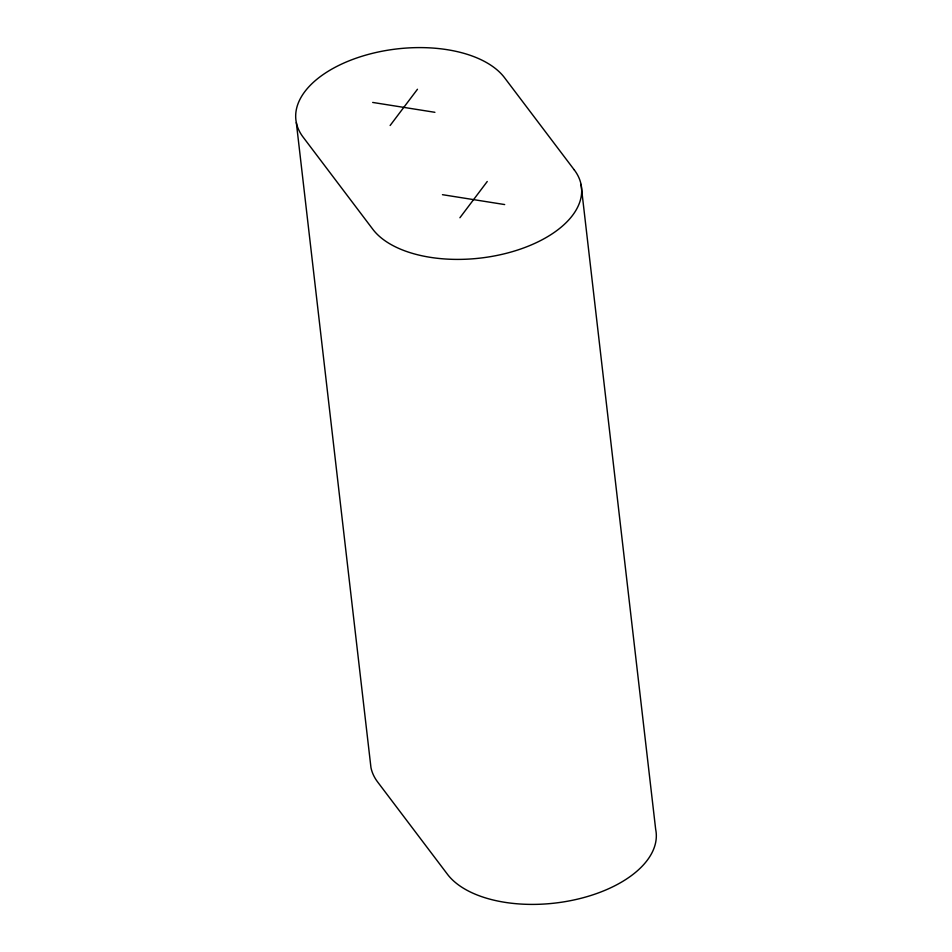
<?xml version="1.0" encoding="UTF-8"?>
<svg xmlns="http://www.w3.org/2000/svg" width="952" height="952" viewBox="0 0 952 952"><rect width="100%" height="100%" fill="white"/><g stroke="black" fill="none" stroke-linecap="round" stroke-linejoin="round"><path stroke-width="1.43" d="M390.13 125.497L417.464 89.25M459.911 217.746L487.245 181.499M372.684 102.435L434.909 112.312M442.466 194.684L504.679 204.561M581.041 184.402L655.678 829.406A108.623 58.846 -6.6 0 1 573.973 899.949A108.623 58.846 -6.6 0 1 447.464 874.293L377.682 782.044A108.623 58.846 -6.6 0 1 370.959 767.598L296.322 122.594M574.318 169.956L504.536 77.707A108.623 58.846 -6.6 0 0 364.545 55.478A108.623 58.846 -6.6 0 0 303.057 137.04L372.827 229.289A108.623 58.846 -6.6 0 0 512.83 251.518A108.623 58.846 -6.6 0 0 574.318 169.956"/></g></svg>
